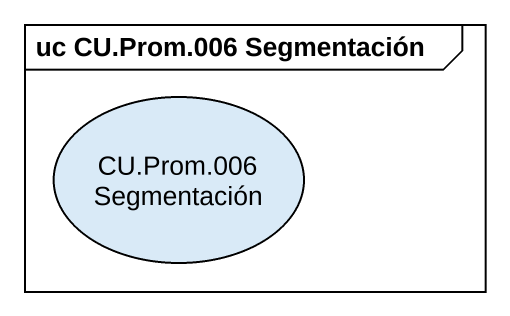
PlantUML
@startuml
mainframe uc CU.Prom.006 Segmentación
usecase "CU.Prom.006 Segmentación" as CU_Prom_006_Segmentación
@enduml
